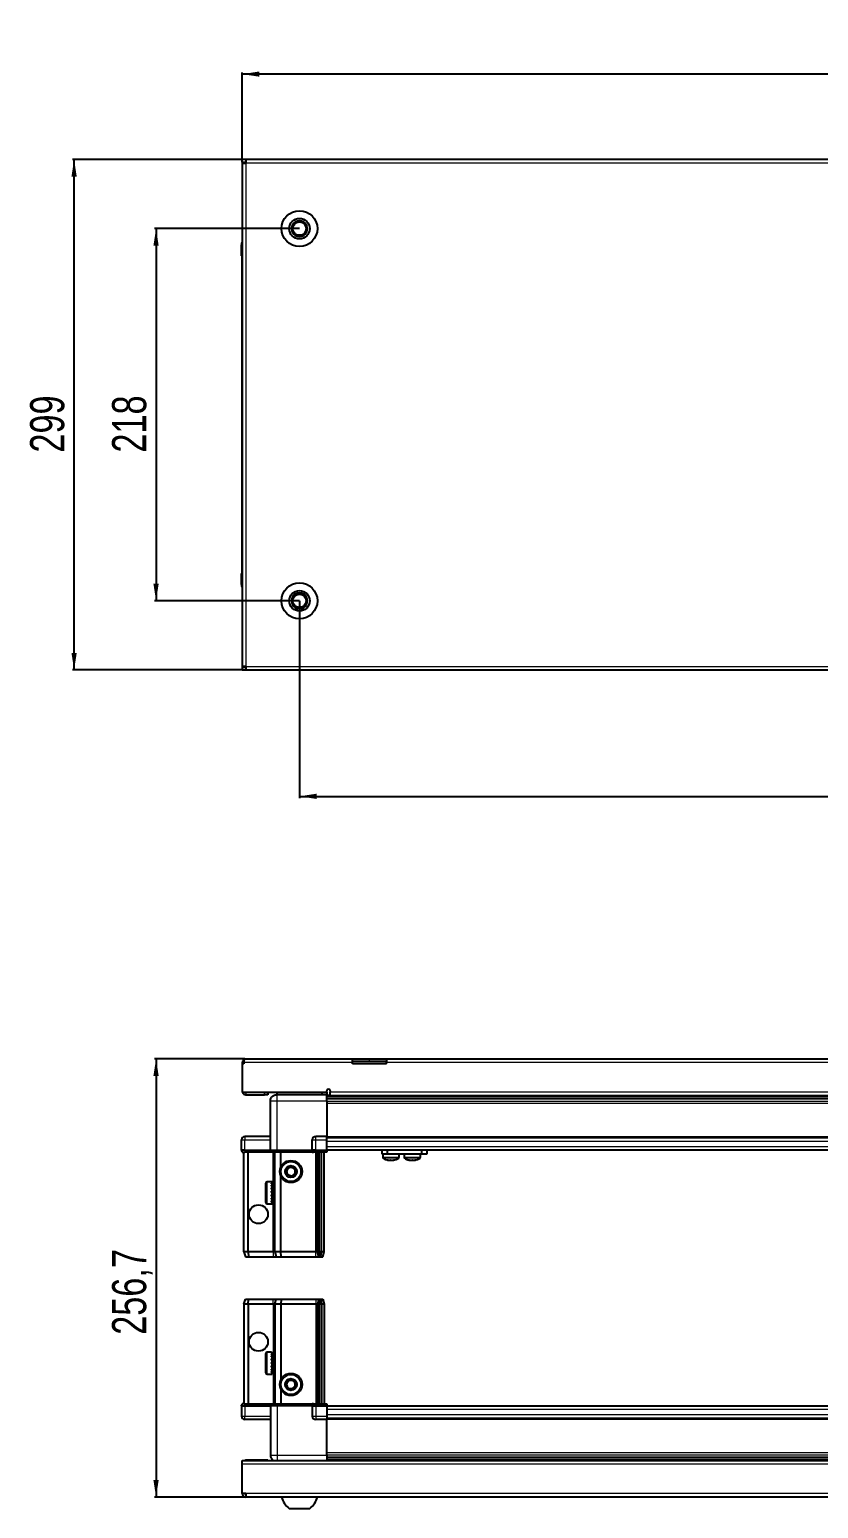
# Model space of a CAD drawing. Header units: millimetres. Extents: x 799 to 3163, y 853 to 1811.
# Drawn here: x 799 to 1261, y 853 to 1720 of the extents above; entities that cross this region are included whole.
import ezdxf

# ---------------------------------------------------------------- set-up
doc = ezdxf.new("R2010")
doc.units = ezdxf.units.MM
doc.layers.add('FORMAT', color=7, linetype='Continuous')
doc.styles.add('SLDTEXTSTYLE0', font='TXT', dxfattribs={"width": 0.75})
doc.dimstyles.new('SLDDIMSTYLE0', dxfattribs={"dimtxt": 20, "dimasz": 10, "dimexe": 0, "dimexo": 0.0625, "dimgap": 5, "dimtad": 2, "dimdec": 1, "dimrnd": 1e-09, "dimzin": 12, "dimdsep": 46, "dimtxsty": 'SLDTEXTSTYLE0', "dimsah": 1, "dimcen": 0.09, "dimadec": 0, "dimazin": 3, "dimtfac": 1, "dimtofl": 0, "dimtmove": 0, "dimatfit": 3, "dimfxl": 0, "dimfrac": 2, "dimtolj": 1, "dimtzin": 12, "dimarcsym": 0})

# ---------------------------------------------------------------- blocks, each defined once
blk = doc.blocks.new('_D')
at = {"layer": 'FORMAT'}
for p, q in [((923.96, 1643.43), (824.47, 1643.43)), ((825.47, 1344.43), (825.47, 1643.43)), ((923.96, 1344.43), (824.47, 1344.43))]:
    blk.add_line(p, q, dxfattribs=at)
for points in [[(825.47, 1643.43), (823.93, 1633.43), (827.01, 1633.43)], [(825.47, 1344.43), (827.01, 1354.43), (823.93, 1354.43)]]:
    blk.add_solid(points, dxfattribs=at)
at = {"layer": 'FORMAT', "insert": (799.69, 1471.77), "char_height": 20, "attachment_point": 1, "rotation": 90, "style": 'SLDTEXTSTYLE0'}
blk.add_mtext('299', dxfattribs=at)
blk = doc.blocks.new('_D_1')
at = {"layer": 'FORMAT'}
for p, q in [((923.97, 1643.44), (923.97, 1694.43)), ((1722.97, 1693.43), (923.97, 1693.43)), ((1722.97, 1643.44), (1722.97, 1694.43))]:
    blk.add_line(p, q, dxfattribs=at)
for points in [[(923.97, 1693.43), (933.97, 1691.9), (933.97, 1694.97)], [(1722.97, 1693.43), (1712.97, 1694.97), (1712.97, 1691.9)]]:
    blk.add_solid(points, dxfattribs=at)
at = {"layer": 'FORMAT', "insert": (1301.3, 1719.22), "char_height": 20, "attachment_point": 1, "style": 'SLDTEXTSTYLE0'}
blk.add_mtext('799', dxfattribs=at)
blk = doc.blocks.new('_D_2')
at = {"layer": 'FORMAT'}
for p, q in [((957.47, 1384.92), (957.47, 1269.43)), ((1689.47, 1384.92), (1689.47, 1269.43)), ((957.47, 1270.43), (1689.47, 1270.43))]:
    blk.add_line(p, q, dxfattribs=at)
for points in [[(957.47, 1270.43), (967.47, 1268.9), (967.47, 1271.97)], [(1689.47, 1270.43), (1679.47, 1271.97), (1679.47, 1268.9)]]:
    blk.add_solid(points, dxfattribs=at)
at = {"layer": 'FORMAT', "insert": (1301.3, 1296.22), "char_height": 20, "attachment_point": 1, "style": 'SLDTEXTSTYLE0'}
blk.add_mtext('732', dxfattribs=at)
blk = doc.blocks.new('_D_3')
at = {"layer": 'FORMAT'}
for p, q in [((957.46, 1602.93), (872.47, 1602.93)), ((873.47, 1602.93), (873.47, 1384.93)), ((957.46, 1384.93), (872.47, 1384.93))]:
    blk.add_line(p, q, dxfattribs=at)
for points in [[(873.47, 1602.93), (871.93, 1592.93), (875.01, 1592.93)], [(873.47, 1384.93), (875.01, 1394.93), (871.93, 1394.93)]]:
    blk.add_solid(points, dxfattribs=at)
at = {"layer": 'FORMAT', "insert": (847.69, 1471.77), "char_height": 20, "attachment_point": 1, "rotation": 90, "style": 'SLDTEXTSTYLE0'}
blk.add_mtext('218', dxfattribs=at)
blk = doc.blocks.new('_D_8')
at = {"layer": 'FORMAT'}
for p, q in [((925.56, 1116.67), (872.47, 1116.67)), ((873.47, 1116.67), (873.47, 859.97)), ((926.06, 859.97), (872.47, 859.97))]:
    blk.add_line(p, q, dxfattribs=at)
for points in [[(873.47, 1116.67), (871.93, 1106.67), (875.01, 1106.67)], [(873.47, 859.97), (875.01, 869.97), (871.93, 869.97)]]:
    blk.add_solid(points, dxfattribs=at)
at = {"layer": 'FORMAT', "insert": (847.69, 955.07), "char_height": 20, "attachment_point": 1, "rotation": 90, "style": 'SLDTEXTSTYLE0'}
blk.add_mtext('256,7', dxfattribs=at)

msp = doc.modelspace()

# ---------------------------------------------------------------- linework, layer by layer
at = {"color": 7, "linetype": 'Continuous', "lineweight": 25}
for p, q in [((926.07, 1643.43), (923.97, 1643.43)), ((923.97, 1641.93), (923.97, 1643.43)), ((923.97, 1641.93), (926.07, 1641.93)), ((923.97, 1641.93), (923.97, 1641.33)), ((923.97, 1641.33), (923.97, 1346.53)), ((923.97, 1641.33), (926.07, 1641.33)), ((1720.87, 1643.43), (926.07, 1643.43)), ((926.07, 1643.43), (926.07, 1641.33)), ((923.47, 1593.43), (923.47, 1586.93)), ((923.47, 1586.93), (923.47, 1593.43)), ((923.47, 1586.93), (923.47, 1586.93)), ((923.97, 1586.93), (923.47, 1586.93)), ((923.62, 1586.93), (923.62, 1400.93)), ((923.47, 1400.93), (923.47, 1400.93)), ((923.47, 1394.43), (923.47, 1400.93)), ((923.47, 1400.93), (923.47, 1400.93)), ((923.47, 1400.93), (923.47, 1394.43)), ((923.97, 1400.93), (923.47, 1400.93)), ((923.97, 1393.11), (923.97, 1393.11)), ((926.07, 1346.53), (923.97, 1346.53)), ((923.97, 1346.53), (923.97, 1345.93)), ((923.97, 1345.93), (923.97, 1344.43)), ((926.07, 1345.93), (923.97, 1345.93)), ((923.97, 1344.43), (926.07, 1344.43)), ((926.07, 1346.53), (926.07, 1344.43)), ((926.07, 1344.43), (1720.87, 1344.43)), ((924.97, 1114.57), (923.97, 1114.57)), ((923.97, 1114.57), (923.97, 1113.67)), ((924.97, 1113.67), (923.97, 1113.67)), ((923.97, 1113.67), (923.97, 1097.17)), ((924.97, 1114.57), (924.97, 1113.67)), ((925.57, 1116.67), (988.47, 1116.67)), ((988.47, 1114.57), (988.47, 1116.67)), ((988.47, 1116.67), (998.47, 1116.67)), ((998.47, 1115.17), (988.47, 1115.17)), ((988.47, 1113.67), (988.47, 1114.57)), ((1008.47, 1113.67), (988.47, 1113.67)), ((998.47, 1116.67), (1008.47, 1116.67)), ((1008.47, 1115.17), (998.47, 1115.17)), ((1008.47, 1116.67), (1638.47, 1116.67)), ((1008.47, 1116.67), (1008.47, 1114.57)), ((1008.47, 1113.67), (1008.47, 1114.57)), ((923.97, 1097.17), (973.47, 1097.17)), ((926.07, 1095.67), (936.97, 1095.67)), ((938.97, 1095.67), (936.97, 1095.67)), ((938.97, 1097.17), (938.97, 1095.67)), ((940.47, 1063.17), (940.47, 1092.17)), ((944.22, 1097.17), (944.22, 1095.67)), ((973.47, 1095.67), (944.47, 1095.67)), ((970.72, 1095.67), (970.72, 1097.17)), ((973.47, 1097.17), (973.47, 1098.02)), ((973.47, 1097.17), (973.47, 1095.67)), ((973.47, 1095.02), (997.35, 1095.02)), ((1673.47, 1093.23), (973.47, 1093.23)), ((1673.47, 1093.19), (973.47, 1093.19)), ((973.47, 1092.17), (973.47, 1071.17)), ((975.47, 1098.02), (975.47, 1097.27)), ((975.47, 1095.17), (975.47, 1097.27)), ((975.47, 1095.17), (1671.47, 1095.17)), ((991.97, 1095.17), (991.97, 1095.02)), ((992.13, 1095.17), (992.13, 1095.02)), ((992.34, 1095.17), (992.34, 1095.02)), ((992.89, 1095.17), (992.89, 1095.02)), ((993.3, 1095.17), (993.3, 1095.02)), ((994.19, 1095.17), (994.19, 1095.02)), ((994.78, 1095.17), (994.78, 1095.02)), ((995.92, 1095.17), (995.92, 1095.02)), ((996.61, 1095.17), (996.61, 1095.02)), ((997.35, 1095.02), (997.89, 1095.02)), ((997.89, 1095.17), (997.89, 1095.02)), ((997.89, 1095.02), (998.62, 1095.02)), ((997.89, 1095.02), (997.89, 1095.02)), ((998.08, 1095.17), (998.08, 1095.02)), ((998.58, 1095.17), (998.58, 1095.02)), ((998.62, 1095.02), (998.63, 1095.02)), ((998.63, 1095.17), (998.63, 1095.02)), ((998.63, 1095.02), (999.59, 1095.02)), ((999.59, 1095.02), (1647.35, 1095.02)), ((999.92, 1095.17), (999.92, 1095.02)), ((999.93, 1095.17), (999.93, 1095.02)), ((1000.63, 1095.17), (1000.63, 1095.02)), ((1001.8, 1095.17), (1001.8, 1095.02)), ((1002.42, 1095.17), (1002.42, 1095.02)), ((1003.37, 1095.17), (1003.37, 1095.02)), ((1003.82, 1095.17), (1003.82, 1095.02)), ((1004.45, 1095.17), (1004.45, 1095.02)), ((1004.7, 1095.17), (1004.7, 1095.02)), ((1004.94, 1095.17), (1004.94, 1095.02)), ((1004.97, 1095.17), (1004.97, 1095.02)), ((923.47, 1063.17), (923.47, 1069.17)), ((940.47, 1071.17), (925.47, 1071.17)), ((964.97, 1063.17), (964.97, 1069.17)), ((973.47, 1071.17), (966.97, 1071.17)), ((973.47, 1069.17), (973.47, 1071.17)), ((973.47, 1070.52), (1673.47, 1070.52)), ((973.47, 1063.17), (973.47, 1069.17)), ((923.47, 1063.17), (923.47, 1062.84)), ((925.47, 1063.17), (923.47, 1063.17)), ((923.47, 1063.17), (923.47, 1062.84)), ((923.47, 1063.17), (923.47, 1063.17)), ((923.47, 1062.84), (923.97, 1061.97)), ((923.47, 1062.84), (923.97, 1061.97)), ((923.97, 1061.97), (925.47, 1061.97)), ((924.97, 1003.67), (924.97, 1061.97)), ((925.47, 1063.17), (940.27, 1063.17)), ((940.27, 1061.97), (925.47, 1061.97)), ((927.47, 1003.67), (927.47, 1061.97)), ((940.27, 1063.17), (940.47, 1063.17)), ((940.47, 1061.97), (940.27, 1061.97)), ((940.47, 1063.17), (940.47, 1061.97)), ((940.47, 1063.17), (944.47, 1063.17)), ((944.47, 1061.97), (940.47, 1061.97)), ((942.97, 1003.67), (942.97, 1061.97)), ((944.47, 1063.17), (964.77, 1063.17)), ((964.77, 1061.97), (944.47, 1061.97)), ((946.47, 1053.17), (946.47, 1061.97)), ((964.77, 1063.17), (964.97, 1063.17)), ((964.97, 1061.97), (964.77, 1061.97)), ((964.97, 1063.17), (964.97, 1061.97)), ((966.97, 1063.17), (964.97, 1063.17)), ((964.97, 1063.17), (966.97, 1063.17)), ((964.97, 1061.97), (965.65, 1061.97)), ((973.47, 1061.97), (965.65, 1061.97)), ((966.97, 1063.17), (973.47, 1063.17)), ((966.97, 1062.84), (973.47, 1062.84)), ((967.97, 1003.67), (967.97, 1061.97)), ((968.97, 1003.67), (968.97, 1061.97)), ((970.47, 1003.67), (970.47, 1061.97)), ((971.97, 1003.67), (971.97, 1061.97)), ((973.47, 1063.32), (1673.47, 1063.32)), ((973.47, 1063.17), (973.47, 1062.84)), ((973.47, 1062.84), (973.47, 1061.97)), ((1005.92, 1060.82), (1005.92, 1063.32)), ((1008.92, 1060.82), (1005.92, 1060.82)), ((1006.27, 1060.82), (1006.27, 1058.92)), ((1008.92, 1063.32), (1008.92, 1060.82)), ((1029.12, 1060.82), (1008.92, 1060.82)), ((1015.77, 1058.92), (1015.77, 1060.82)), ((1018.72, 1060.82), (1018.72, 1058.92)), ((1018.77, 1060.82), (1018.77, 1058.92)), ((1028.27, 1058.92), (1028.27, 1060.82)), ((1029.12, 1060.82), (1029.12, 1063.32)), ((1032.12, 1060.82), (1029.12, 1060.82)), ((1032.12, 1063.32), (1032.12, 1060.82)), ((946.47, 1003.67), (946.47, 1048.17)), ((937.77, 1032.47), (937.77, 1043.87)), ((941.47, 1044.67), (938.57, 1044.67)), ((940.97, 1044.58), (941.47, 1044.58)), ((940.97, 1044.58), (940.97, 1044.41)), ((940.97, 1044.41), (941.47, 1044.41)), ((940.97, 1043.93), (941.47, 1043.93)), ((940.97, 1043.93), (940.97, 1043.55)), ((940.97, 1043.55), (941.47, 1043.55)), ((940.97, 1042.71), (941.47, 1042.71)), ((940.97, 1042.71), (940.97, 1042.15)), ((940.97, 1042.15), (941.47, 1042.15)), ((940.97, 1041.05), (941.47, 1041.05)), ((940.97, 1041.05), (940.97, 1040.37)), ((940.97, 1040.37), (941.47, 1040.37)), ((941.47, 1044.58), (941.47, 1044.67)), ((941.47, 1044.41), (941.47, 1044.58)), ((941.47, 1043.93), (941.47, 1044.41)), ((941.47, 1043.55), (941.47, 1043.93)), ((941.47, 1042.71), (941.47, 1043.55)), ((941.47, 1042.15), (941.47, 1042.71)), ((941.57, 1042.57), (941.47, 1042.57)), ((941.47, 1041.05), (941.47, 1042.15)), ((941.47, 1040.37), (941.47, 1041.05)), ((941.47, 1039.11), (941.47, 1040.37)), ((941.57, 1041.06), (941.57, 1042.57)), ((941.57, 1033.77), (941.57, 1041.06)), ((942.45, 1041.48), (941.97, 1042.17)), ((941.97, 1034.17), (941.97, 1042.17)), ((942.94, 1042.17), (942.45, 1041.48)), ((942.45, 1034.86), (942.45, 1041.48)), ((942.97, 1042.17), (942.94, 1042.17)), ((942.94, 1034.17), (942.94, 1042.17)), ((938.57, 1031.67), (941.47, 1031.67)), ((940.97, 1039.11), (941.47, 1039.11)), ((940.97, 1039.11), (940.97, 1038.37)), ((940.97, 1038.8), (941.47, 1038.8)), ((940.97, 1038.37), (941.47, 1038.37)), ((940.97, 1037.07), (941.47, 1037.07)), ((940.97, 1037.07), (940.97, 1036.35)), ((940.97, 1036.94), (941.47, 1036.94)), ((940.97, 1036.35), (941.47, 1036.35)), ((940.97, 1035.15), (941.47, 1035.15)), ((940.97, 1035.15), (940.97, 1034.51)), ((940.97, 1034.51), (941.47, 1034.51)), ((940.97, 1033.52), (941.47, 1033.52)), ((940.97, 1033.52), (940.97, 1033.03)), ((940.97, 1033.03), (941.47, 1033.03)), ((940.97, 1032.34), (941.47, 1032.34)), ((940.97, 1032.34), (940.97, 1032.05)), ((940.97, 1032.05), (941.47, 1032.05)), ((940.97, 1031.74), (941.47, 1031.74)), ((940.97, 1031.74), (940.97, 1031.68)), ((940.97, 1031.68), (941.47, 1031.68)), ((941.47, 1038.8), (941.47, 1039.11)), ((941.47, 1037.07), (941.47, 1038.37)), ((941.47, 1036.35), (941.47, 1036.94)), ((941.47, 1035.15), (941.47, 1036.35)), ((941.47, 1034.51), (941.47, 1035.15)), ((941.47, 1033.52), (941.47, 1034.51)), ((941.47, 1033.77), (941.57, 1033.77)), ((941.47, 1033.03), (941.47, 1033.52)), ((941.47, 1032.34), (941.47, 1033.03)), ((941.47, 1032.05), (941.47, 1032.34)), ((941.47, 1031.74), (941.47, 1032.05)), ((941.47, 1031.68), (941.47, 1031.74)), ((941.47, 1031.67), (941.47, 1031.68)), ((941.97, 1034.17), (942.45, 1034.86)), ((942.45, 1034.86), (942.94, 1034.17)), ((942.94, 1034.17), (942.97, 1034.17)), ((927.47, 1003.67), (924.97, 1003.67)), ((924.97, 1003.67), (925.77, 1000.67)), ((925.77, 1000.67), (927.63, 1000.67)), ((941.97, 1003.67), (927.47, 1003.67)), ((927.47, 1003.67), (927.63, 1000.67)), ((927.63, 1000.67), (941.97, 1000.67)), ((942.97, 1003.67), (941.97, 1003.67)), ((941.97, 1000.67), (943.77, 1000.67)), ((946.47, 1003.67), (942.97, 1003.67)), ((942.97, 1003.67), (943.77, 1000.67)), ((943.77, 1000.67), (946.8, 1000.67)), ((966.97, 1003.67), (946.47, 1003.67)), ((946.8, 1000.67), (946.47, 1003.67)), ((946.8, 1000.67), (966.97, 1000.67)), ((967.97, 1003.67), (966.97, 1003.67)), ((966.97, 1000.67), (968.77, 1000.67)), ((968.97, 1003.67), (967.97, 1003.67)), ((968.77, 1000.67), (967.97, 1003.67)), ((968.77, 1000.67), (969.51, 1000.67)), ((970.47, 1003.67), (968.97, 1003.67)), ((969.51, 1000.67), (968.97, 1003.67)), ((969.51, 1000.67), (970.02, 1000.67)), ((970.02, 1000.67), (970.47, 1003.67)), ((970.02, 1000.67), (971.17, 1000.67)), ((971.97, 1003.67), (970.47, 1003.67)), ((971.17, 1000.67), (971.97, 1003.67)), ((924.97, 972.97), (925.77, 975.97)), ((927.47, 972.97), (924.97, 972.97)), ((924.97, 972.97), (924.97, 914.67)), ((925.77, 975.97), (927.63, 975.97)), ((927.47, 972.97), (927.63, 975.97)), ((941.97, 972.97), (927.47, 972.97)), ((927.47, 972.97), (927.47, 914.67)), ((927.63, 975.97), (941.97, 975.97)), ((941.97, 975.97), (943.77, 975.97)), ((942.97, 972.97), (941.97, 972.97)), ((942.97, 972.97), (943.77, 975.97)), ((946.47, 972.97), (942.97, 972.97)), ((942.97, 972.97), (942.97, 914.67)), ((943.77, 975.97), (946.8, 975.97)), ((946.8, 975.97), (946.47, 972.97)), ((966.97, 972.97), (946.47, 972.97)), ((946.47, 972.97), (946.47, 928.47)), ((946.8, 975.97), (966.97, 975.97)), ((966.97, 975.97), (968.77, 975.97)), ((967.97, 972.97), (966.97, 972.97)), ((968.77, 975.97), (967.97, 972.97)), ((968.97, 972.97), (967.97, 972.97)), ((967.97, 972.97), (967.97, 914.67)), ((968.77, 975.97), (969.51, 975.97)), ((969.51, 975.97), (968.97, 972.97)), ((968.97, 972.97), (968.97, 914.67)), ((970.47, 972.97), (968.97, 972.97)), ((969.51, 975.97), (970.02, 975.97)), ((970.02, 975.97), (970.47, 972.97)), ((970.02, 975.97), (971.17, 975.97)), ((970.47, 972.97), (970.47, 914.67)), ((971.97, 972.97), (970.47, 972.97)), ((971.17, 975.97), (971.97, 972.97)), ((971.97, 972.97), (971.97, 914.67)), ((937.77, 932.77), (937.77, 944.17)), ((940.97, 944.97), (938.57, 944.97)), ((940.97, 944.97), (940.97, 944.97)), ((940.97, 944.97), (941.47, 944.97)), ((940.97, 944.78), (941.47, 944.78)), ((940.97, 944.78), (940.97, 944.56)), ((940.97, 944.56), (941.47, 944.56)), ((941.47, 944.78), (941.47, 944.97)), ((941.47, 944.56), (941.47, 944.78)), ((941.47, 943.98), (941.47, 944.56)), ((940.97, 943.98), (941.47, 943.98)), ((940.97, 943.98), (940.97, 943.56)), ((940.97, 943.56), (941.47, 943.56)), ((940.97, 942.65), (941.47, 942.65)), ((940.97, 942.65), (940.97, 942.06)), ((940.97, 942.06), (941.47, 942.06)), ((940.97, 940.91), (941.47, 940.91)), ((940.97, 940.91), (940.97, 940.21)), ((940.97, 940.21), (941.47, 940.21)), ((940.97, 938.93), (941.47, 938.93)), ((940.97, 938.93), (940.97, 938.19)), ((940.97, 938.78), (941.47, 938.78)), ((940.97, 938.28), (941.47, 938.28)), ((940.97, 938.19), (941.47, 938.19)), ((940.97, 936.9), (941.47, 936.9)), ((940.97, 936.9), (940.97, 936.19)), ((940.97, 936.19), (941.47, 936.19)), ((941.47, 943.56), (941.47, 943.98)), ((941.47, 942.65), (941.47, 943.56)), ((941.57, 942.87), (941.47, 942.87)), ((941.47, 942.06), (941.47, 942.65)), ((941.47, 940.91), (941.47, 942.06)), ((941.47, 940.21), (941.47, 940.91)), ((941.47, 938.93), (941.47, 940.21)), ((941.47, 938.78), (941.47, 938.93)), ((941.47, 938.19), (941.47, 938.28)), ((941.47, 936.9), (941.47, 938.19)), ((941.47, 936.19), (941.47, 936.9)), ((941.47, 935.03), (941.47, 936.19)), ((941.57, 934.07), (941.57, 942.87)), ((942.45, 941.78), (941.97, 942.47)), ((941.97, 934.47), (941.97, 942.47)), ((942.94, 942.47), (942.45, 941.78)), ((942.45, 935.16), (942.45, 941.78)), ((942.97, 942.47), (942.94, 942.47)), ((942.94, 934.47), (942.94, 942.47)), ((938.57, 931.97), (940.97, 931.97)), ((940.97, 935.03), (941.47, 935.03)), ((940.97, 935.03), (940.97, 934.42)), ((940.97, 934.42), (941.47, 934.42)), ((940.97, 933.49), (941.47, 933.49)), ((940.97, 933.49), (940.97, 933.05)), ((940.97, 933.05), (941.47, 933.05)), ((940.97, 932.45), (941.47, 932.45)), ((940.97, 932.45), (940.97, 932.21)), ((940.97, 932.21), (941.47, 932.21)), ((940.97, 931.99), (941.47, 931.99)), ((940.97, 931.99), (940.97, 931.97)), ((940.97, 931.98), (941.47, 931.98)), ((941.47, 934.42), (941.47, 935.03)), ((941.47, 933.49), (941.47, 934.42)), ((941.47, 934.07), (941.57, 934.07)), ((941.47, 933.05), (941.47, 933.49)), ((941.47, 932.45), (941.47, 933.05)), ((941.47, 932.21), (941.47, 932.45)), ((941.47, 931.99), (941.47, 932.21)), ((941.47, 931.98), (941.47, 931.99)), ((941.97, 934.47), (942.45, 935.16)), ((942.45, 935.16), (942.94, 934.47)), ((942.94, 934.47), (942.97, 934.47)), ((946.47, 923.47), (946.47, 914.67)), ((923.97, 914.67), (923.47, 913.81)), ((923.47, 913.47), (923.47, 913.81)), ((923.47, 913.47), (925.47, 913.47)), ((923.47, 913.47), (923.47, 907.47)), ((925.47, 914.67), (923.97, 914.67)), ((925.47, 914.67), (940.27, 914.67)), ((940.27, 913.47), (925.47, 913.47)), ((925.47, 913.47), (940.27, 913.47)), ((940.27, 914.67), (940.47, 914.67)), ((940.47, 913.47), (940.27, 913.47)), ((940.47, 913.47), (940.47, 914.67)), ((940.47, 914.67), (944.47, 914.67)), ((944.47, 913.47), (940.47, 913.47)), ((940.47, 913.47), (940.47, 884.47)), ((944.47, 914.67), (964.77, 914.67)), ((964.77, 913.47), (944.47, 913.47)), ((964.77, 914.67), (964.97, 914.67)), ((964.97, 913.47), (964.77, 913.47)), ((964.97, 913.47), (964.97, 914.67)), ((965.65, 914.67), (964.97, 914.67)), ((964.97, 913.47), (966.97, 913.47)), ((964.97, 913.47), (964.97, 907.47)), ((965.65, 914.67), (973.47, 914.67)), ((973.47, 913.81), (966.97, 913.81)), ((973.47, 913.47), (966.97, 913.47)), ((966.97, 913.47), (973.47, 913.47)), ((973.47, 914.67), (973.47, 913.81)), ((973.47, 913.81), (973.47, 913.81)), ((973.47, 913.47), (973.47, 913.81)), ((973.47, 913.47), (973.47, 913.47)), ((973.47, 913.47), (973.47, 907.47)), ((1673.47, 913.32), (973.47, 913.32)), ((940.47, 905.47), (925.47, 905.47)), ((973.47, 905.47), (966.97, 905.47)), ((973.47, 907.47), (973.47, 905.47)), ((1673.47, 906.12), (973.47, 906.12)), ((973.47, 884.47), (973.47, 905.47)), ((923.97, 879.37), (923.97, 881.47)), ((923.97, 881.47), (1722.97, 881.47)), ((923.97, 862.07), (923.97, 879.37)), ((938.97, 881.57), (926.07, 881.57)), ((938.97, 881.57), (938.97, 881.47)), ((973.47, 883.45), (1673.47, 883.45)), ((973.47, 883.41), (1673.47, 883.41)), ((997.35, 881.62), (973.47, 881.62)), ((991.97, 881.47), (991.97, 881.62)), ((992.01, 881.47), (992.01, 881.62)), ((992.28, 881.47), (992.28, 881.62)), ((992.54, 881.47), (992.54, 881.62)), ((993.19, 881.47), (993.19, 881.62)), ((993.66, 881.47), (993.66, 881.62)), ((994.62, 881.47), (994.62, 881.62)), ((995.24, 881.47), (995.24, 881.62)), ((996.43, 881.47), (996.43, 881.62)), ((997.09, 881.47), (997.09, 881.62)), ((997.14, 881.47), (997.14, 881.62)), ((998.44, 881.62), (997.35, 881.62)), ((999.17, 881.62), (998.44, 881.62)), ((998.44, 881.47), (998.44, 881.62)), ((998.44, 881.62), (998.44, 881.62)), ((998.45, 881.47), (998.45, 881.62)), ((998.95, 881.47), (998.95, 881.62)), ((999.17, 881.47), (999.17, 881.62)), ((999.59, 881.62), (999.17, 881.62)), ((999.17, 881.62), (999.17, 881.62)), ((1647.35, 881.62), (999.59, 881.62)), ((1000.45, 881.47), (1000.45, 881.62)), ((1001.14, 881.47), (1001.14, 881.62)), ((1002.26, 881.47), (1002.26, 881.62)), ((1002.84, 881.47), (1002.84, 881.62)), ((1003.71, 881.47), (1003.71, 881.62)), ((1004.11, 881.47), (1004.11, 881.62)), ((1004.64, 881.47), (1004.64, 881.62)), ((1004.83, 881.47), (1004.83, 881.62)), ((1004.97, 881.47), (1004.97, 881.62)), ((926.07, 862.07), (923.97, 862.07)), ((926.07, 862.07), (926.07, 859.97)), ((1720.87, 859.97), (926.07, 859.97)), ((951.47, 853.37), (963.47, 853.37))]:
    msp.add_line(p, q, dxfattribs=at)
at = {"color": 8, "linetype": 'Continuous', "lineweight": 18}
for p, q in [((926.07, 1641.33), (926.07, 1346.53)), ((1720.87, 1641.33), (926.07, 1641.33)), ((923.97, 1593.43), (923.47, 1593.43)), ((923.97, 1394.43), (923.47, 1394.43)), ((926.07, 1346.53), (1720.87, 1346.53)), ((988.47, 1114.57), (924.97, 1114.57)), ((998.47, 1115.17), (998.47, 1116.67)), ((1638.47, 1114.57), (1008.47, 1114.57)), ((926.07, 1097.17), (926.07, 1095.67)), ((936.97, 1095.67), (936.97, 1097.17)), ((944.47, 1092.17), (973.47, 1092.17)), ((944.47, 1063.17), (944.47, 1092.17)), ((973.47, 1095.67), (975.47, 1095.67)), ((1673.47, 1094.44), (973.47, 1094.44)), ((973.47, 1091.99), (1673.47, 1091.99)), ((975.47, 1097.27), (1671.47, 1097.27)), ((1673.47, 1090.57), (973.47, 1090.57)), ((923.47, 1069.17), (925.47, 1069.17)), ((925.47, 1071.17), (925.47, 1069.17)), ((925.47, 1063.17), (925.47, 1069.17)), ((925.47, 1069.17), (940.47, 1069.17)), ((964.97, 1069.17), (966.97, 1069.17)), ((966.97, 1069.17), (966.97, 1071.17)), ((966.97, 1063.17), (966.97, 1069.17)), ((966.97, 1069.17), (973.47, 1069.17)), ((973.47, 1071.17), (1673.47, 1071.17)), ((973.47, 1068.52), (1673.47, 1068.52)), ((925.47, 1063.17), (925.47, 1061.97)), ((940.27, 1061.97), (940.27, 1063.17)), ((941.97, 1042.17), (941.97, 1061.97)), ((944.47, 1063.17), (944.47, 1061.97)), ((964.77, 1061.97), (964.77, 1063.17)), ((966.97, 1063.17), (966.97, 1062.84)), ((966.97, 1003.67), (966.97, 1061.97)), ((973.47, 1065.32), (1673.47, 1065.32)), ((1015.77, 1058.92), (1006.27, 1058.92)), ((1015.58, 1058.55), (1006.46, 1058.55)), ((1018.77, 1058.92), (1018.72, 1058.92)), ((1028.27, 1058.92), (1018.77, 1058.92)), ((1018.96, 1058.55), (1018.91, 1058.55)), ((1028.08, 1058.55), (1018.96, 1058.55)), ((938.57, 1031.67), (938.57, 1044.67)), ((941.97, 1003.67), (941.97, 1034.17)), ((941.97, 1003.67), (941.97, 1000.67)), ((966.97, 1000.67), (966.97, 1003.67)), ((941.97, 972.97), (941.97, 975.97)), ((941.97, 972.97), (941.97, 942.47)), ((966.97, 975.97), (966.97, 972.97)), ((966.97, 972.97), (966.97, 914.67)), ((938.57, 931.97), (938.57, 944.97)), ((941.97, 934.47), (941.97, 914.67)), ((925.47, 913.47), (925.47, 914.67)), ((925.47, 913.47), (925.47, 907.47)), ((940.27, 913.47), (940.27, 914.67)), ((944.47, 913.47), (944.47, 914.67)), ((944.47, 913.47), (944.47, 884.47)), ((964.77, 913.47), (964.77, 914.67)), ((966.97, 913.47), (966.97, 913.81)), ((966.97, 913.47), (966.97, 907.47)), ((973.47, 913.47), (973.47, 913.81)), ((1673.47, 911.32), (973.47, 911.32)), ((923.47, 907.47), (925.47, 907.47)), ((925.47, 907.47), (940.47, 907.47)), ((925.47, 905.47), (925.47, 907.47)), ((964.97, 907.47), (966.97, 907.47)), ((966.97, 907.47), (973.47, 907.47)), ((966.97, 907.47), (966.97, 905.47)), ((1673.47, 908.12), (973.47, 908.12)), ((1673.47, 905.47), (973.47, 905.47)), ((944.47, 884.47), (973.47, 884.47)), ((973.47, 886.07), (1673.47, 886.07)), ((1673.47, 884.66), (973.47, 884.66)), ((1722.97, 879.37), (923.97, 879.37)), ((926.07, 881.47), (926.07, 881.57)), ((973.47, 882.21), (1673.47, 882.21)), ((1720.87, 862.07), (926.07, 862.07))]:
    msp.add_line(p, q, dxfattribs=at)
at = {"color": 7, "linetype": 'Continuous', "lineweight": 25, "flags": 128}
msp.add_lwpolyline([(926.07, 881.57), (925.66, 881.53), (925.43, 881.47)], dxfattribs=at)
at = {"color": 7, "linetype": 'Continuous', "lineweight": 25}
for centre, radius in [((957.47, 1602.93), 10.5), ((957.47, 1602.93), 6), ((957.47, 1602.93), 3.9), ((957.47, 1384.93), 10.5), ((957.47, 1384.93), 6), ((957.47, 1384.93), 3.9), ((952.47, 1050.67), 6.5), ((952.47, 1050.67), 3.46), ((933.47, 1025.67), 5.5), ((933.47, 950.97), 5.5), ((952.47, 925.97), 6.5), ((952.47, 925.97), 3.46)]:
    msp.add_circle(centre, radius, dxfattribs=at)
at = {"color": 8, "linetype": 'Continuous', "lineweight": 18}
for centre in [(952.47, 1050.67), (952.47, 925.97)]:
    msp.add_circle(centre, 5.7, dxfattribs=at)
at = {"color": 7, "linetype": 'Continuous', "lineweight": 25}
for centre, radius, start, end in [((957.47, 1602.93), 4.62, 120, 180), ((957.47, 1602.93), 4.62, 180, 240), ((957.47, 1602.93), 4.62, 60, 120), ((957.47, 1602.93), 4.62, 0, 60), ((957.47, 1602.93), 4.62, 300, 0), ((925.47, 1593.43), 2, 138.57492, 180), ((925.47, 1593.43), 2, 138.59038, 180), ((957.47, 1602.93), 4.62, 240, 300), ((925.47, 1394.43), 2, 180, 221.39416), ((957.47, 1384.93), 4.62, 120, 180), ((957.47, 1384.93), 4.62, 60, 120), ((957.47, 1384.93), 4.62, 0, 60), ((957.47, 1384.93), 4.62, 180, 240), ((957.47, 1384.93), 4.62, 240, 300), ((957.47, 1384.93), 4.62, 300, 0), ((926.07, 1097.77), 2.1, 196.60155, 270), ((974.47, 1098.02), 1, 0, 180), ((925.47, 1069.17), 2, 90, 180), ((966.97, 1069.17), 2, 90, 180), ((1006.72, 1058.92), 0.45, 180, 235.28209), ((1011.02, 1065.12), 8, 235.28209, 258.9392), ((1011.02, 1065.12), 8, 281.00757, 304.71791), ((1015.32, 1058.92), 0.45, 304.71791, 0), ((1019.17, 1058.92), 0.45, 180, 235.28209), ((1019.22, 1058.92), 0.45, 180, 235.28209), ((1023.47, 1065.12), 8, 235.28209, 255.8287), ((1023.52, 1065.12), 8, 235.28209, 259.06255), ((1023.52, 1065.12), 8, 280.87532, 304.71791), ((1027.82, 1058.92), 0.45, 304.71791, 0), ((952.47, 1050.67), 2.5, 134.92207, 194.92207), ((952.47, 1050.67), 2.5, 194.92207, 254.92207), ((952.47, 1050.67), 2.5, 74.92207, 134.92207), ((952.47, 1050.67), 2.5, 254.92207, 314.92207), ((952.47, 1050.67), 2.5, 14.92207, 74.92207), ((952.47, 1050.67), 2.5, 314.92207, 14.92207), ((938.57, 1043.87), 0.8, 90, 180), ((941.97, 1042.57), 0.4, 180, 270), ((938.57, 1032.47), 0.8, 180, 270), ((941.97, 1033.77), 0.4, 90, 180), ((938.57, 944.17), 0.8, 90, 180), ((941.97, 942.87), 0.4, 180, 270), ((938.57, 932.77), 0.8, 180, 270), ((941.97, 934.07), 0.4, 90, 180), ((952.47, 925.97), 2.5, 147.37605, 207.37605), ((952.47, 925.97), 2.5, 87.37605, 147.37605), ((952.47, 925.97), 2.5, 27.37605, 87.37605), ((952.47, 925.97), 2.5, 327.37605, 27.37605), ((952.47, 925.97), 2.5, 207.37605, 267.37605), ((952.47, 925.97), 2.5, 267.37605, 327.37605), ((925.47, 907.47), 2, 180, 270), ((966.97, 907.47), 2, 180, 270), ((926.07, 862.07), 2.1, 180, 270), ((926.07, 862.07), 0.6, 180, 270), ((958.5, 863), 11.91, 194.70035, 233.8734), ((956.45, 863), 11.91, 306.1266, 345.29965)]:
    msp.add_arc(centre, radius, start, end, dxfattribs=at)
for centre, start_param, end_param in [((966.97, 1059.37), 0, 0.722734), ((966.97, 917.27), 2.418858, 3.141593)]:
    msp.add_ellipse(centre, major_axis=(0, 3.46), ratio=0.57735, start_param=start_param, end_param=end_param, dxfattribs=at)
for points, knots in [([(952.85, 1602.93), (953.18, 1603.51), (953.75, 1604.49), (954.57, 1605.91), (954.98, 1606.62), (955.16, 1606.93)], [0, 0, 0, 0, 0.439131, 0.751378, 1, 1, 1, 1]), ([(955.16, 1598.93), (954.83, 1599.51), (954.26, 1600.49), (953.44, 1601.91), (953.03, 1602.62), (952.85, 1602.93)], [0, 0, 0, 0, 0.439131, 0.751378, 1, 1, 1, 1]), ([(955.16, 1606.93), (955.36, 1606.93), (956.07, 1606.93), (957.37, 1606.93), (958.76, 1606.93), (959.51, 1606.93), (959.78, 1606.93)], [0, 0, 0, 0, 0.139329, 0.48527, 0.816356, 1, 1, 1, 1]), ([(959.78, 1606.93), (960.11, 1606.36), (960.68, 1605.38), (961.5, 1603.96), (961.91, 1603.25), (962.09, 1602.93)], [0, 0, 0, 0, 0.439131, 0.751378, 1, 1, 1, 1]), ([(962.09, 1602.93), (961.76, 1602.36), (961.19, 1601.38), (960.37, 1599.96), (959.96, 1599.25), (959.78, 1598.93)], [0, 0, 0, 0, 0.439131, 0.751378, 1, 1, 1, 1]), ([(959.78, 1598.93), (959.51, 1598.93), (958.76, 1598.93), (957.37, 1598.93), (956.07, 1598.93), (955.36, 1598.93), (955.16, 1598.93)], [0, 0, 0, 0, 0.183644, 0.51473, 0.860671, 1, 1, 1, 1]), ([(952.85, 1384.93), (953.18, 1385.51), (953.75, 1386.49), (954.57, 1387.91), (954.98, 1388.62), (955.16, 1388.93)], [0, 0, 0, 0, 0.439131, 0.751378, 1, 1, 1, 1]), ([(955.16, 1388.93), (955.36, 1388.93), (956.07, 1388.93), (957.37, 1388.93), (958.76, 1388.93), (959.51, 1388.93), (959.78, 1388.93)], [0, 0, 0, 0, 0.139329, 0.48527, 0.816356, 1, 1, 1, 1]), ([(959.78, 1388.93), (960.11, 1388.36), (960.68, 1387.38), (961.5, 1385.96), (961.91, 1385.25), (962.09, 1384.93)], [0, 0, 0, 0, 0.439131, 0.751378, 1, 1, 1, 1]), ([(955.16, 1380.93), (954.83, 1381.51), (954.26, 1382.49), (953.44, 1383.91), (953.03, 1384.62), (952.85, 1384.93)], [0, 0, 0, 0, 0.439131, 0.751378, 1, 1, 1, 1]), ([(959.78, 1380.93), (959.51, 1380.93), (958.76, 1380.93), (957.37, 1380.93), (956.07, 1380.93), (955.36, 1380.93), (955.16, 1380.93)], [0, 0, 0, 0, 0.183644, 0.51473, 0.860671, 1, 1, 1, 1]), ([(962.09, 1384.93), (961.76, 1384.36), (961.19, 1383.38), (960.37, 1381.96), (959.96, 1381.25), (959.78, 1380.93)], [0, 0, 0, 0, 0.439131, 0.751378, 1, 1, 1, 1]), ([(925.6, 1116.59), (925.51, 1116.57), (925.18, 1116.53), (924.68, 1116.19), (924.22, 1115.64), (924, 1115.06), (923.98, 1114.7), (923.97, 1114.57)], [0, 0, 0, 0, 0.097967, 0.353745, 0.609519, 0.865294, 1, 1, 1, 1]), ([(924.97, 1114.57), (925.02, 1114.83), (925.11, 1115.32), (925.24, 1115.96), (925.37, 1116.43), (925.48, 1116.65), (925.55, 1116.67), (925.57, 1116.67)], [0, 0, 0, 0, 0.230255, 0.448522, 0.666786, 0.88505, 1, 1, 1, 1]), ([(940.47, 1092.17), (940.52, 1092.61), (940.59, 1093.29), (941.03, 1094.1), (941.48, 1094.67), (942.04, 1095.12), (942.85, 1095.55), (943.53, 1095.63), (943.97, 1095.67)], [0, 0, 0, 0, 0.2394568, 0.3683607, 0.5, 0.6316393, 0.7605432, 1, 1, 1, 1]), ([(944.47, 1095.67), (944.41, 1095.67), (944.27, 1095.67), (944.11, 1095.67), (943.99, 1095.67), (943.98, 1095.67), (943.97, 1095.67)], [0, 0, 0, 0, 0.249394, 0.500333, 0.750167, 1, 1, 1, 1]), ([(973.47, 1092.17), (973.47, 1092.57), (973.47, 1093.35), (973.47, 1094.4), (973.47, 1095.19), (973.47, 1095.61), (973.47, 1095.66), (973.47, 1095.67)], [0, 0, 0, 0, 0.214694, 0.429388, 0.644082, 0.858775, 1, 1, 1, 1]), ([(1009.52, 1057.27), (1009.52, 1057.27), (1009.52, 1057.26), (1009.38, 1057.29), (1009.2, 1057.35), (1009.06, 1057.4), (1008.98, 1057.43), (1008.97, 1057.44), (1008.97, 1057.45), (1008.98, 1057.44), (1009, 1057.44), (1009.07, 1057.43), (1009.37, 1057.36), (1009.75, 1057.29), (1010.16, 1057.26), (1010.43, 1057.28), (1010.59, 1057.35), (1010.69, 1057.42), (1010.76, 1057.44), (1010.79, 1057.44), (1010.81, 1057.45), (1010.83, 1057.44), (1010.87, 1057.44), (1010.97, 1057.41), (1011.13, 1057.34), (1011.35, 1057.28), (1011.65, 1057.26), (1011.99, 1057.28), (1012.3, 1057.33), (1012.54, 1057.38), (1012.66, 1057.41), (1012.74, 1057.43), (1012.79, 1057.44), (1012.83, 1057.44), (1012.85, 1057.44), (1012.85, 1057.44), (1012.85, 1057.44)], [0, 0, 0, 0, 0.026098, 0.079837, 0.137205, 0.178357, 0.199039, 0.20334, 0.207689, 0.210723, 0.214544, 0.22148, 0.248602, 0.355777, 0.404897, 0.454423, 0.54605, 0.591404, 0.597119, 0.601325, 0.604382, 0.607444, 0.611991, 0.624229, 0.678519, 0.75975, 0.804305, 0.849026, 0.923625, 0.95136, 0.968708, 0.979996, 0.991142, 0.995473, 0.998845, 1, 1, 1, 1]), ([(1012.85, 1057.44), (1012.86, 1057.44), (1012.87, 1057.44), (1012.87, 1057.44), (1012.82, 1057.4), (1012.68, 1057.34), (1012.55, 1057.28), (1012.49, 1057.26), (1012.53, 1057.27), (1012.55, 1057.27)], [0, 0, 0, 0, 0.015183, 0.036536, 0.0957, 0.360142, 0.675239, 0.874535, 1, 1, 1, 1]), ([(1022.01, 1057.27), (1022.01, 1057.27), (1022.03, 1057.26), (1021.89, 1057.31), (1021.73, 1057.37), (1021.61, 1057.43), (1021.61, 1057.44), (1021.61, 1057.45), (1021.63, 1057.44), (1021.65, 1057.44), (1021.74, 1057.42), (1022.08, 1057.34), (1022.51, 1057.27), (1022.94, 1057.26), (1023.16, 1057.29), (1023.33, 1057.35), (1023.45, 1057.4), (1023.53, 1057.43), (1023.58, 1057.44), (1023.6, 1057.45), (1023.63, 1057.44), (1023.65, 1057.44), (1023.71, 1057.43), (1023.84, 1057.36), (1023.99, 1057.29), (1024.3, 1057.26), (1024.69, 1057.28), (1025.07, 1057.35), (1025.37, 1057.42), (1025.48, 1057.44), (1025.5, 1057.44), (1025.51, 1057.45), (1025.52, 1057.44), (1025.52, 1057.44), (1025.46, 1057.41), (1025.28, 1057.34), (1025.08, 1057.28), (1025.04, 1057.27), (1025.03, 1057.27)], [0, 0, 0, 0, 0.0283629, 0.0806823, 0.1383562, 0.1672924, 0.1709175, 0.1737955, 0.1766977, 0.1800498, 0.1863992, 0.2130773, 0.319019, 0.3539804, 0.3992833, 0.4476446, 0.4823368, 0.4997721, 0.5033973, 0.5070643, 0.5096216, 0.5128427, 0.5186896, 0.5415539, 0.6319042, 0.6733129, 0.7150637, 0.7923067, 0.8305407, 0.8353583, 0.8389044, 0.8414812, 0.8440625, 0.8478955, 0.8582124, 0.9039802, 0.9724588, 1, 1, 1, 1]), ([(949.68, 1051.42), (950.05, 1051.79), (950.73, 1052.47), (951.41, 1053.15), (951.73, 1053.46)], [0, 0, 0, 0, 0.534686, 1, 1, 1, 1]), ([(950.43, 1048.63), (950.34, 1048.97), (950.13, 1049.76), (949.87, 1050.72), (949.72, 1051.3), (949.68, 1051.42)], [0, 0, 0, 0, 0.362901, 0.866875, 1, 1, 1, 1]), ([(953.21, 1047.88), (952.72, 1048.02), (951.78, 1048.27), (950.86, 1048.52), (950.43, 1048.63)], [0, 0, 0, 0, 0.534686, 1, 1, 1, 1]), ([(951.73, 1053.46), (952.23, 1053.33), (953.16, 1053.08), (954.08, 1052.83), (954.51, 1052.71)], [0, 0, 0, 0, 0.534686, 1, 1, 1, 1]), ([(955.26, 1049.92), (954.89, 1049.56), (954.21, 1048.88), (953.53, 1048.2), (953.21, 1047.88)], [0, 0, 0, 0, 0.534686, 1, 1, 1, 1]), ([(954.51, 1052.71), (954.55, 1052.59), (954.7, 1052.01), (954.96, 1051.05), (955.17, 1050.25), (955.26, 1049.92)], [0, 0, 0, 0, 0.133125, 0.637099, 1, 1, 1, 1]), ([(949.59, 926.1), (949.86, 926.54), (950.39, 927.35), (950.9, 928.16), (951.14, 928.54)], [0, 0, 0, 0, 0.534686, 1, 1, 1, 1]), ([(951.14, 928.54), (951.66, 928.51), (952.62, 928.47), (953.58, 928.42), (954.03, 928.4)], [0, 0, 0, 0, 0.534686, 1, 1, 1, 1]), ([(954.03, 928.4), (954.19, 928.1), (954.56, 927.37), (955.02, 926.48), (955.3, 925.95), (955.35, 925.84)], [0, 0, 0, 0, 0.362901, 0.866875, 1, 1, 1, 1]), ([(950.91, 923.54), (950.86, 923.65), (950.58, 924.18), (950.12, 925.07), (949.75, 925.8), (949.59, 926.1)], [0, 0, 0, 0, 0.133125, 0.637099, 1, 1, 1, 1]), ([(953.8, 923.41), (953.28, 923.43), (952.32, 923.48), (951.36, 923.52), (950.91, 923.54)], [0, 0, 0, 0, 0.534686, 1, 1, 1, 1]), ([(955.35, 925.84), (955.08, 925.41), (954.56, 924.59), (954.04, 923.78), (953.8, 923.41)], [0, 0, 0, 0, 0.534686, 1, 1, 1, 1]), ([(940.47, 884.47), (940.52, 884.03), (940.59, 883.36), (941.02, 882.54), (941.48, 881.99), (941.88, 881.63), (942.15, 881.5), (942.19, 881.47)], [0, 0, 0, 0, 0.363018, 0.558438, 0.758004, 0.95757, 1, 1, 1, 1]), ([(973.47, 884.47), (973.47, 884.08), (973.47, 883.29), (973.47, 882.27), (973.47, 881.64), (973.47, 881.48), (973.47, 881.47)], [0, 0, 0, 0, 0.32552, 0.65104, 0.97656, 1, 1, 1, 1])]:
    msp.add_open_spline(points, degree=3, knots=knots, dxfattribs=at)
at = {"color": 8, "linetype": 'Continuous', "lineweight": 18}
for points in [[(940.47, 1092.17), (940.53, 1092.17), (940.65, 1092.17), (941.58, 1092.17), (942.9, 1092.17), (943.95, 1092.17), (944.47, 1092.17)], [(940.47, 884.47), (940.53, 884.47), (940.65, 884.47), (941.58, 884.47), (942.9, 884.47), (943.95, 884.47), (944.47, 884.47)]]:
    msp.add_open_spline(points, degree=3, dxfattribs=at)
for points, knots in [([(944.47, 1092.17), (944.47, 1092.61), (944.47, 1093.29), (944.47, 1094.1), (944.47, 1094.67), (944.47, 1095.12), (944.47, 1095.55), (944.47, 1095.63), (944.47, 1095.67)], [0, 0, 0, 0, 0.239457, 0.368361, 0.5, 0.631639, 0.760543, 1, 1, 1, 1]), ([(944.47, 884.47), (944.47, 884.03), (944.47, 883.36), (944.47, 882.54), (944.47, 881.99), (944.47, 881.63), (944.47, 881.5), (944.47, 881.47)], [0, 0, 0, 0, 0.3630185, 0.5584377, 0.7580039, 0.9575702, 1, 1, 1, 1])]:
    msp.add_open_spline(points, degree=3, knots=knots, dxfattribs=at)

# ---------------------------------------------------------------- dimensions: what is measured, and where the dimension line sits
at = {"layer": 'FORMAT'}
dim = msp.add_linear_dim(base=(923.97, 1693.43), p1=(1722.97, 1643.43), p2=(923.97, 1643.43), dimstyle='SLDDIMSTYLE0', dxfattribs=at)
dim.commit()
dim.dimension.update_dxf_attribs({"geometry": '_D_1', "text_midpoint": (1323.47, 1693.43), "dimtype": 160})
for base, p1, p2, angle, picture, middle in [((825.47, 1643.43), (923.97, 1344.43), (923.97, 1643.43), 90, '_D', (825.47, 1493.93)), ((873.47, 1384.93), (957.47, 1602.93), (957.47, 1384.93), 90, '_D_3', (873.47, 1493.93)), ((1689.47, 1270.43), (957.47, 1384.93), (1689.47, 1384.93), 0, '_D_2', (1323.47, 1270.43)), ((873.47, 859.97), (925.57, 1116.67), (926.07, 859.97), 90, '_D_8', (873.47, 988.32))]:
    dim = msp.add_linear_dim(base=base, p1=p1, p2=p2, angle=angle, dimstyle='SLDDIMSTYLE0', dxfattribs=at)
    dim.commit()
    dim.dimension.update_dxf_attribs({"geometry": picture, "text_midpoint": middle, "dimtype": 160})

doc.saveas('drawing.dxf')
